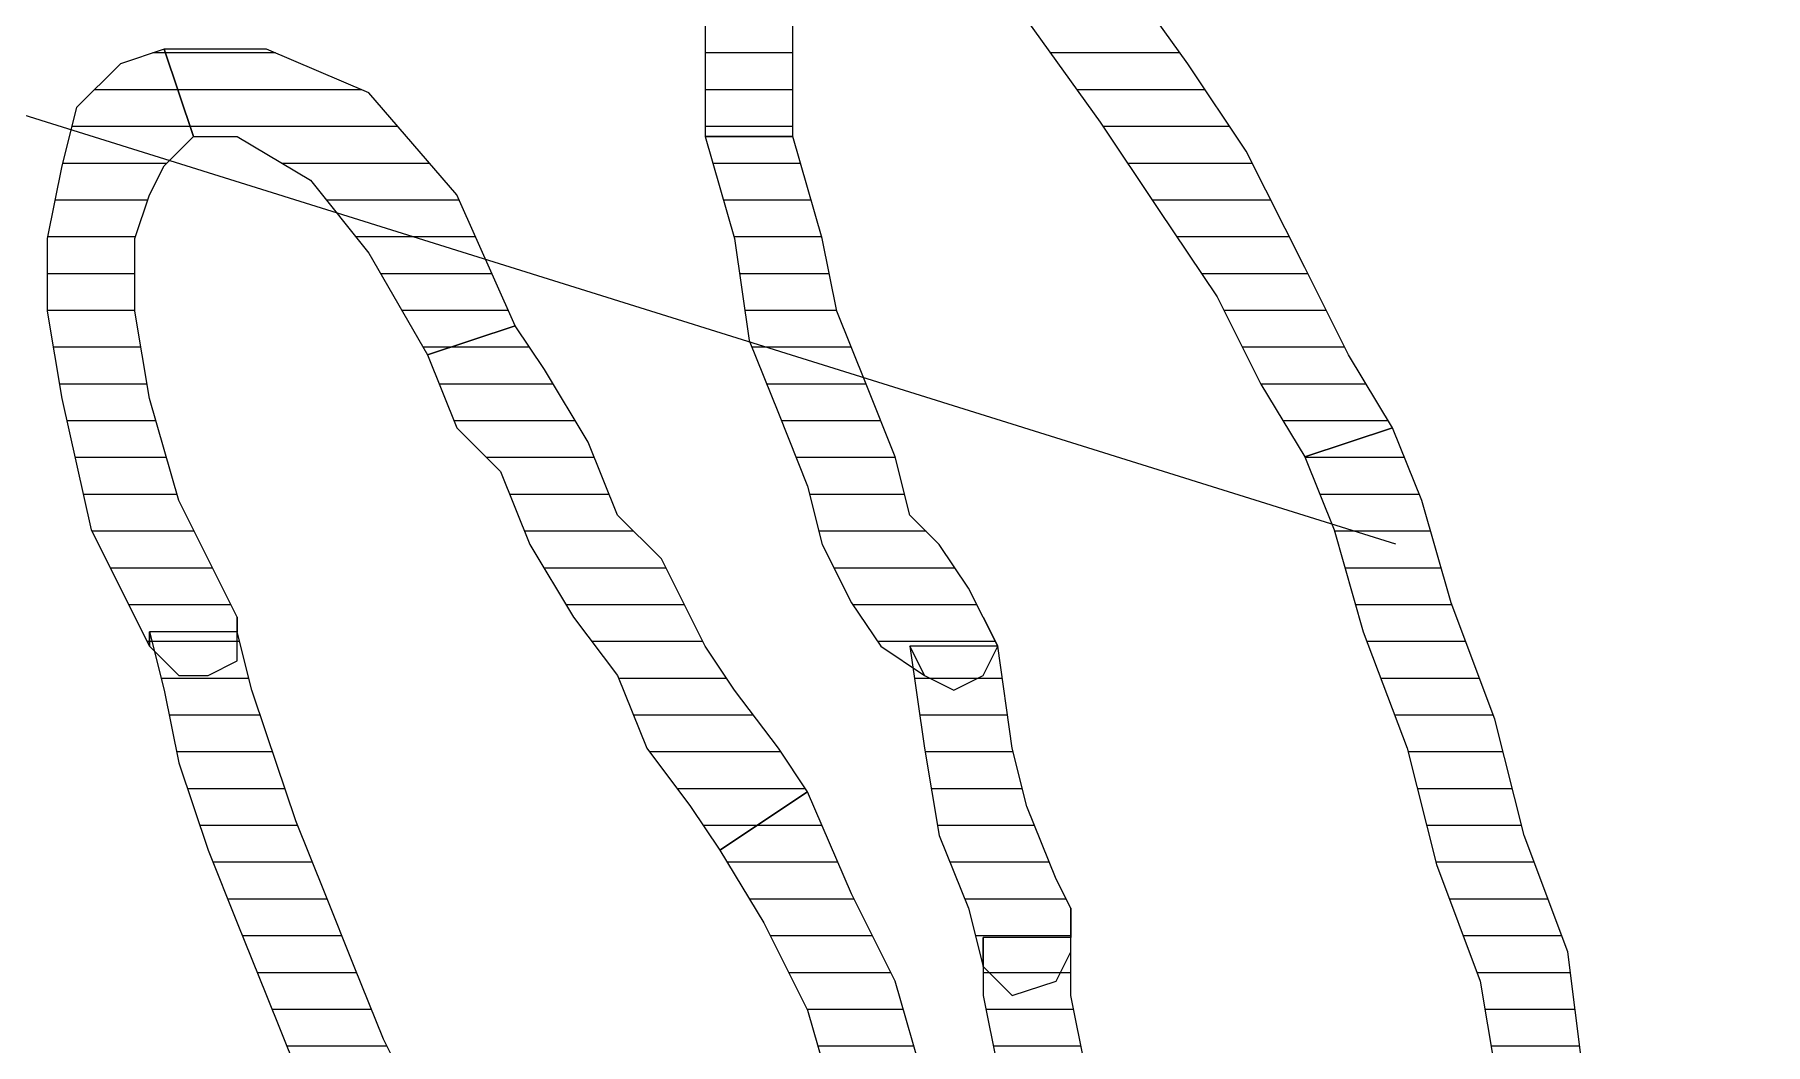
# Model space of a CAD drawing. Header units: millimetres. Extents: x 11489 to 12006, y 36725 to 37730.
# Drawn here: x 11768.48 to 11774.36, y 37626.23 to 37629.67 of the extents above; entities that cross this region are included whole.
import ezdxf

# ---------------------------------------------------------------- set-up
doc = ezdxf.new("R2010")
doc.units = ezdxf.units.MM
doc.linetypes.add('HIDDENX2', pattern=[0.75, 0.5, -0.25])
doc.layers.add('OC-Mutfak_Ekipman', color=252, linetype='Continuous')
doc.layers.add('S2000-002 Çizgi', color=7, linetype='Continuous')
pattern_1 = [(360, (-19413.11011, 29189.02214), (1e-16, 0.125), [25])]

# ---------------------------------------------------------------- blocks, each defined once
blk = doc.blocks.new('A$C0b4f8896')
at = {"ltscale": 30}
h = blk.add_hatch(dxfattribs=at)
h.set_pattern_fill('DC_LINES', color=256, scale=0.1, style=0)
h.set_pattern_definition(pattern_1)
edge = h.paths.add_edge_path(flags=0)
edge.add_line((8.991, 12.0723), (8.8917, 12.5664))
edge.add_line((8.8917, 12.5664), (8.7427, 13.0615))
edge.add_line((8.7427, 13.0615), (8.5936, 13.5068))
edge.add_line((8.5936, 13.5068), (8.395, 13.9023))
edge.add_line((8.395, 13.9023), (8.1963, 14.2988))
edge.add_line((8.1963, 14.2988), (7.9479, 14.7441))
edge.add_line((7.9479, 14.7441), (7.7492, 15.041))
edge.add_line((7.7492, 15.041), (7.6002, 15.3379))
edge.add_line((7.6002, 15.3379), (7.3021, 15.2383))
edge.add_line((7.3021, 15.2383), (7.4511, 14.9414))
edge.add_line((7.4511, 14.9414), (7.6498, 14.5459))
edge.add_line((7.6498, 14.5459), (7.8982, 14.1992))
edge.add_line((7.8982, 14.1992), (8.0969, 13.8037))
edge.add_line((8.0969, 13.8037), (8.2956, 13.4082))
edge.add_line((8.2956, 13.4082), (8.4446, 12.9629))
edge.add_line((8.4446, 12.9629), (8.5936, 12.4678))
edge.add_line((8.5936, 12.4678), (8.693, 12.0723))
h = blk.add_hatch(dxfattribs=at)
h.set_pattern_fill('DC_LINES', color=256, scale=0.1, style=0)
h.set_pattern_definition(pattern_1)
edge = h.paths.add_edge_path(flags=0)
edge.add_line((8.991, 12.0723), (8.8917, 12.5664))
edge.add_line((8.8917, 12.5664), (8.7427, 13.0615))
edge.add_line((8.7427, 13.0615), (8.5936, 13.5068))
edge.add_line((8.5936, 13.5068), (8.395, 13.9023))
edge.add_line((8.395, 13.9023), (8.1963, 14.2988))
edge.add_line((8.1963, 14.2988), (7.9479, 14.7441))
edge.add_line((7.9479, 14.7441), (7.7492, 15.041))
edge.add_line((7.7492, 15.041), (7.6002, 15.3379))
edge.add_line((7.6002, 15.3379), (7.3021, 15.2383))
edge.add_line((7.3021, 15.2383), (7.4511, 14.9414))
edge.add_line((7.4511, 14.9414), (7.6498, 14.5459))
edge.add_line((7.6498, 14.5459), (7.8982, 14.1992))
edge.add_line((7.8982, 14.1992), (8.0969, 13.8037))
edge.add_line((8.0969, 13.8037), (8.2956, 13.4082))
edge.add_line((8.2956, 13.4082), (8.4446, 12.9629))
edge.add_line((8.4446, 12.9629), (8.5936, 12.4678))
edge.add_line((8.5936, 12.4678), (8.693, 12.0723))
h = blk.add_hatch(dxfattribs=at)
h.set_pattern_fill('DC_LINES', color=256, scale=0.1, style=0)
h.set_pattern_definition(pattern_1)
edge = h.paths.add_edge_path(flags=0)
edge.add_line((4.9674, 15.0898), (4.6694, 15.0898))
edge.add_line((4.6694, 15.0898), (4.6694, 14.8428))
edge.add_line((4.6694, 14.8428), (4.7191, 14.5459))
edge.add_line((4.7191, 14.5459), (4.6694, 14.1992))
edge.add_line((4.6694, 14.1992), (4.6694, 13.9023))
edge.add_line((4.6694, 13.9023), (4.6694, 13.5566))
edge.add_line((4.6694, 13.5566), (4.7191, 13.2598))
edge.add_line((4.7191, 13.2598), (4.7687, 13.0117))
edge.add_line((4.7687, 13.0117), (4.7687, 12.8145))
edge.add_line((4.7687, 12.8145), (5.0668, 12.8145))
edge.add_line((5.0668, 12.8145), (5.0668, 13.0117))
edge.add_line((5.0668, 13.0117), (5.0171, 13.2598))
edge.add_line((5.0171, 13.2598), (5.0668, 13.5566))
edge.add_line((5.0668, 13.5566), (5.0668, 13.9023))
edge.add_line((5.0668, 13.9023), (5.0668, 14.1992))
edge.add_line((5.0668, 14.1992), (5.0171, 14.5459))
edge.add_line((5.0171, 14.5459), (4.9674, 14.8428))
edge.add_line((4.9674, 14.8428), (4.9674, 15.0898))
edge.add_line((4.9674, 15.0898), (4.6694, 15.0898))
edge.add_line((4.6694, 15.0898), (4.9674, 15.0898))
edge.add_line((4.9674, 15.0898), (4.9178, 15.1895))
edge.add_line((4.9178, 15.1895), (4.8184, 15.2383))
edge.add_line((4.8184, 15.2383), (4.7191, 15.1895))
edge.add_line((4.7191, 15.1895), (4.6694, 15.0898))
h = blk.add_hatch(dxfattribs=at)
h.set_pattern_fill('DC_LINES', color=256, scale=0.1, style=0)
h.set_pattern_definition(pattern_1)
edge = h.paths.add_edge_path(flags=0)
edge.add_line((3.9739, 11.1816), (3.8746, 11.4287))
edge.add_line((3.8746, 11.4287), (3.7753, 11.7754))
edge.add_line((3.7753, 11.7754), (3.6262, 12.1709))
edge.add_line((3.6262, 12.1709), (3.5269, 12.5664))
edge.add_line((3.5269, 12.5664), (3.3779, 12.9629))
edge.add_line((3.3779, 12.9629), (3.3282, 13.2598))
edge.add_line((3.3282, 13.2598), (3.2288, 13.5566))
edge.add_line((3.2288, 13.5566), (3.2785, 13.8037))
edge.add_line((3.2785, 13.8037), (2.8811, 13.8037))
edge.add_line((2.8811, 13.8037), (2.9308, 13.5566))
edge.add_line((2.9308, 13.5566), (3.0302, 13.2598))
edge.add_line((3.0302, 13.2598), (3.0798, 12.8633))
edge.add_line((3.0798, 12.8633), (3.2288, 12.4678))
edge.add_line((3.2288, 12.4678), (3.3282, 12.0723))
edge.add_line((3.3282, 12.0723), (3.4772, 11.6768))
edge.add_line((3.4772, 11.6768), (3.5765, 11.3301))
edge.add_line((3.5765, 11.3301), (3.6759, 11.083))
h = blk.add_hatch(dxfattribs=at)
h.set_pattern_fill('DC_LINES', color=256, scale=0.1, style=0)
h.set_pattern_definition(pattern_1)
edge = h.paths.add_edge_path(flags=0)
edge.add_line((5.9609, 12.5176), (5.812, 12.7646))
edge.add_line((5.812, 12.7646), (5.6628, 13.0615))
edge.add_line((5.6628, 13.0615), (5.5635, 13.4082))
edge.add_line((5.5635, 13.4082), (5.4642, 13.7539))
edge.add_line((5.4642, 13.7539), (5.1661, 13.6553))
edge.add_line((5.1661, 13.6553), (5.2655, 13.3086))
edge.add_line((5.2655, 13.3086), (5.3649, 12.9629))
edge.add_line((5.3649, 12.9629), (5.5139, 12.666))
edge.add_line((5.5139, 12.666), (5.6628, 12.3193))
h = blk.add_hatch(dxfattribs=at)
h.set_pattern_fill('DC_LINES', color=256, scale=0.1, style=0)
h.set_pattern_definition(pattern_1)
edge = h.paths.add_edge_path(flags=0)
edge.add_line((5.9609, 12.5176), (5.812, 12.7646))
edge.add_line((5.812, 12.7646), (5.6628, 13.0615))
edge.add_line((5.6628, 13.0615), (5.5635, 13.4082))
edge.add_line((5.5635, 13.4082), (5.4642, 13.7539))
edge.add_line((5.4642, 13.7539), (5.1661, 13.6553))
edge.add_line((5.1661, 13.6553), (5.2655, 13.3086))
edge.add_line((5.2655, 13.3086), (5.3649, 12.9629))
edge.add_line((5.3649, 12.9629), (5.5139, 12.666))
edge.add_line((5.5139, 12.666), (5.6628, 12.3193))
h = blk.add_hatch(dxfattribs=at)
h.set_pattern_fill('DC_LINES', color=256, scale=0.1, style=0)
h.set_pattern_definition(pattern_1)
edge = h.paths.add_edge_path(flags=0)
edge.add_line((6.9047, 13.5068), (7.0041, 13.3584))
edge.add_line((7.0041, 13.3584), (7.1035, 13.1602))
edge.add_line((7.1035, 13.1602), (7.2028, 12.9131))
edge.add_line((7.2028, 12.9131), (7.3021, 12.666))
edge.add_line((7.3021, 12.666), (7.4015, 12.418))
edge.add_line((7.4015, 12.418), (7.5008, 12.1221))
edge.add_line((7.5008, 12.1221), (7.5505, 11.9736))
edge.add_line((7.5505, 11.9736), (7.6002, 11.7754))
edge.add_line((7.6002, 11.7754), (7.8982, 11.7754))
edge.add_line((7.8982, 11.7754), (7.8485, 11.9736))
edge.add_line((7.8485, 11.9736), (7.7989, 12.2207))
edge.add_line((7.7989, 12.2207), (7.6995, 12.5176))
edge.add_line((7.6995, 12.5176), (7.6002, 12.7646))
edge.add_line((7.6002, 12.7646), (7.5008, 13.0117))
edge.add_line((7.5008, 13.0117), (7.4015, 13.2598))
edge.add_line((7.4015, 13.2598), (7.3021, 13.457))
edge.add_line((7.3021, 13.457), (7.2028, 13.6055))
h = blk.add_hatch(dxfattribs=at)
h.set_pattern_fill('DC_LINES', color=256, scale=0.1, style=0)
h.set_pattern_definition(pattern_1)
edge = h.paths.add_edge_path(flags=0)
edge.add_line((6.9047, 13.5068), (7.0041, 13.3584))
edge.add_line((7.0041, 13.3584), (7.1035, 13.1602))
edge.add_line((7.1035, 13.1602), (7.2028, 12.9131))
edge.add_line((7.2028, 12.9131), (7.3021, 12.666))
edge.add_line((7.3021, 12.666), (7.4015, 12.418))
edge.add_line((7.4015, 12.418), (7.5008, 12.1221))
edge.add_line((7.5008, 12.1221), (7.5505, 11.9736))
edge.add_line((7.5505, 11.9736), (7.6002, 11.7754))
edge.add_line((7.6002, 11.7754), (7.8982, 11.7754))
edge.add_line((7.8982, 11.7754), (7.8485, 11.9736))
edge.add_line((7.8485, 11.9736), (7.7989, 12.2207))
edge.add_line((7.7989, 12.2207), (7.6995, 12.5176))
edge.add_line((7.6995, 12.5176), (7.6002, 12.7646))
edge.add_line((7.6002, 12.7646), (7.5008, 13.0117))
edge.add_line((7.5008, 13.0117), (7.4015, 13.2598))
edge.add_line((7.4015, 13.2598), (7.3021, 13.457))
edge.add_line((7.3021, 13.457), (7.2028, 13.6055))
h = blk.add_hatch(dxfattribs=at)
h.set_pattern_fill('DC_LINES', color=256, scale=0.1, style=0)
h.set_pattern_definition(pattern_1)
edge = h.paths.add_edge_path(flags=0)
edge.add_line((4.7687, 12.8145), (4.7687, 12.7148))
edge.add_line((4.7687, 12.7148), (4.8184, 12.6162))
edge.add_line((4.8184, 12.6162), (4.9178, 12.3691))
edge.add_line((4.9178, 12.3691), (4.9674, 12.1709))
edge.add_line((4.9674, 12.1709), (5.0171, 11.8242))
edge.add_line((5.0171, 11.8242), (5.3151, 11.8242))
edge.add_line((5.3151, 11.8242), (5.2655, 12.1709))
edge.add_line((5.2655, 12.1709), (5.2158, 12.4678))
edge.add_line((5.2158, 12.4678), (5.1165, 12.7148))
edge.add_line((5.1165, 12.7148), (5.0668, 12.9131))
edge.add_line((5.0668, 12.9131), (5.0668, 12.8145))
edge.add_line((5.0668, 12.8145), (5.0668, 12.9131))
edge.add_line((5.0668, 12.9131), (4.9674, 13.0117))
edge.add_line((4.9674, 13.0117), (4.8184, 12.9629))
edge.add_line((4.8184, 12.9629), (4.7687, 12.8633))
edge.add_line((4.7687, 12.8633), (4.7687, 12.7148))
h = blk.add_hatch(dxfattribs=at)
h.set_pattern_fill('DC_LINES', color=256, scale=0.1, style=0)
h.set_pattern_definition(pattern_1)
edge = h.paths.add_edge_path(flags=0)
edge.add_line((6.9544, 10.835), (6.855, 11.083))
edge.add_line((6.855, 11.083), (6.706, 11.2314))
edge.add_line((6.706, 11.2314), (6.6067, 11.4785))
edge.add_line((6.6067, 11.4785), (6.4576, 11.7256))
edge.add_line((6.4576, 11.7256), (6.3087, 11.9238))
edge.add_line((6.3087, 11.9238), (6.2093, 12.1709))
edge.add_line((6.2093, 12.1709), (6.0602, 12.3691))
edge.add_line((6.0602, 12.3691), (5.9609, 12.5176))
edge.add_line((5.9609, 12.5176), (5.6628, 12.3193))
edge.add_line((5.6628, 12.3193), (5.7622, 12.1709))
edge.add_line((5.7622, 12.1709), (5.9112, 11.9736))
edge.add_line((5.9112, 11.9736), (6.0106, 11.8242))
edge.add_line((6.0106, 11.8242), (6.1596, 11.5283))
edge.add_line((6.1596, 11.5283), (6.3087, 11.3799))
edge.add_line((6.3087, 11.3799), (6.408, 11.1318))
edge.add_line((6.408, 11.1318), (6.557, 10.8848))
edge.add_line((6.557, 10.8848), (6.6564, 10.7363))
h = blk.add_hatch(dxfattribs=at)
h.set_pattern_fill('DC_LINES', color=256, scale=0.1, style=0)
h.set_pattern_definition(pattern_1)
edge = h.paths.add_edge_path(flags=0)
edge.add_line((6.9544, 10.835), (6.855, 11.083))
edge.add_line((6.855, 11.083), (6.706, 11.2314))
edge.add_line((6.706, 11.2314), (6.6067, 11.4785))
edge.add_line((6.6067, 11.4785), (6.4576, 11.7256))
edge.add_line((6.4576, 11.7256), (6.3087, 11.9238))
edge.add_line((6.3087, 11.9238), (6.2093, 12.1709))
edge.add_line((6.2093, 12.1709), (6.0602, 12.3691))
edge.add_line((6.0602, 12.3691), (5.9609, 12.5176))
edge.add_line((5.9609, 12.5176), (5.6628, 12.3193))
edge.add_line((5.6628, 12.3193), (5.7622, 12.1709))
edge.add_line((5.7622, 12.1709), (5.9112, 11.9736))
edge.add_line((5.9112, 11.9736), (6.0106, 11.8242))
edge.add_line((6.0106, 11.8242), (6.1596, 11.5283))
edge.add_line((6.1596, 11.5283), (6.3087, 11.3799))
edge.add_line((6.3087, 11.3799), (6.408, 11.1318))
edge.add_line((6.408, 11.1318), (6.557, 10.8848))
edge.add_line((6.557, 10.8848), (6.6564, 10.7363))
h = blk.add_hatch(dxfattribs=at)
h.set_pattern_fill('DC_LINES', color=256, scale=0.1, style=0)
h.set_pattern_definition(pattern_1)
edge = h.paths.add_edge_path(flags=0)
edge.add_line((5.0171, 11.8242), (5.0668, 11.7256))
edge.add_line((5.0668, 11.7256), (5.1165, 11.627))
edge.add_line((5.1165, 11.627), (5.2158, 11.4785))
edge.add_line((5.2158, 11.4785), (5.3151, 11.3799))
edge.add_line((5.3151, 11.3799), (5.3649, 11.1816))
edge.add_line((5.3649, 11.1816), (5.4642, 10.9346))
edge.add_line((5.4642, 10.9346), (5.5635, 10.6865))
edge.add_line((5.5635, 10.6865), (5.6132, 10.4395))
edge.add_line((5.6132, 10.4395), (5.7125, 10.0928))
edge.add_line((5.7125, 10.0928), (6.0106, 10.0928))
edge.add_line((6.0106, 10.0928), (5.9112, 10.4395))
edge.add_line((5.9112, 10.4395), (5.8616, 10.7861))
edge.add_line((5.8616, 10.7861), (5.7622, 11.0332))
edge.add_line((5.7622, 11.0332), (5.6628, 11.2803))
edge.add_line((5.6628, 11.2803), (5.6132, 11.4785))
edge.add_line((5.6132, 11.4785), (5.5139, 11.6768))
edge.add_line((5.5139, 11.6768), (5.4145, 11.8242))
edge.add_line((5.4145, 11.8242), (5.2655, 11.9238))
edge.add_line((5.2655, 11.9238), (5.3151, 11.8242))
edge.add_line((5.3151, 11.8242), (5.2655, 11.9238))
edge.add_line((5.2655, 11.9238), (5.1661, 11.9736))
edge.add_line((5.1661, 11.9736), (5.0668, 11.9238))
edge.add_line((5.0668, 11.9238), (5.0171, 11.8242))
edge.add_line((5.0171, 11.8242), (5.0668, 11.7256))
h = blk.add_hatch(dxfattribs=at)
h.set_pattern_fill('DC_LINES', color=256, scale=0.1, style=0)
h.set_pattern_definition(pattern_1)
edge = h.paths.add_edge_path(flags=0)
edge.add_line((7.6002, 11.7754), (7.6002, 11.7256))
edge.add_line((7.6002, 11.7256), (7.7989, 11.3301))
edge.add_line((7.7989, 11.3301), (7.8982, 10.9834))
edge.add_line((7.8982, 10.9834), (7.9479, 10.6865))
edge.add_line((7.9479, 10.6865), (7.9479, 10.4395))
edge.add_line((7.9479, 10.4395), (7.8982, 10.291))
edge.add_line((7.8982, 10.291), (7.8485, 10.1924))
edge.add_line((7.8485, 10.1924), (7.7989, 10.1426))
edge.add_line((7.7989, 10.1426), (7.7492, 10.0928))
edge.add_line((7.7492, 10.0928), (7.8485, 9.7959))
edge.add_line((7.8485, 9.7959), (7.9975, 9.8457))
edge.add_line((7.9975, 9.8457), (8.1466, 9.9941))
edge.add_line((8.1466, 9.9941), (8.1963, 10.1924))
edge.add_line((8.1963, 10.1924), (8.2459, 10.4395))
edge.add_line((8.2459, 10.4395), (8.2459, 10.6865))
edge.add_line((8.2459, 10.6865), (8.1963, 10.9834))
edge.add_line((8.1963, 10.9834), (8.0969, 11.4287))
edge.add_line((8.0969, 11.4287), (7.8982, 11.8242))
edge.add_line((7.8982, 11.8242), (7.8982, 11.7754))
edge.add_line((7.8982, 11.7754), (7.8982, 11.8242))
edge.add_line((7.8982, 11.8242), (7.7989, 11.9238))
edge.add_line((7.7989, 11.9238), (7.6995, 11.9238))
edge.add_line((7.6995, 11.9238), (7.6002, 11.874))
edge.add_line((7.6002, 11.874), (7.6002, 11.7256))
h = blk.add_hatch(dxfattribs=at)
h.set_pattern_fill('DC_LINES', color=256, scale=0.1, style=0)
h.set_pattern_definition(pattern_1)
edge = h.paths.add_edge_path(flags=0)
edge.add_line((7.6002, 11.7754), (7.6002, 11.7256))
edge.add_line((7.6002, 11.7256), (7.7989, 11.3301))
edge.add_line((7.7989, 11.3301), (7.8982, 10.9834))
edge.add_line((7.8982, 10.9834), (7.9479, 10.6865))
edge.add_line((7.9479, 10.6865), (7.9479, 10.4395))
edge.add_line((7.9479, 10.4395), (7.8982, 10.291))
edge.add_line((7.8982, 10.291), (7.8485, 10.1924))
edge.add_line((7.8485, 10.1924), (7.7989, 10.1426))
edge.add_line((7.7989, 10.1426), (7.7492, 10.0928))
edge.add_line((7.7492, 10.0928), (7.8485, 9.7959))
edge.add_line((7.8485, 9.7959), (7.9975, 9.8457))
edge.add_line((7.9975, 9.8457), (8.1466, 9.9941))
edge.add_line((8.1466, 9.9941), (8.1963, 10.1924))
edge.add_line((8.1963, 10.1924), (8.2459, 10.4395))
edge.add_line((8.2459, 10.4395), (8.2459, 10.6865))
edge.add_line((8.2459, 10.6865), (8.1963, 10.9834))
edge.add_line((8.1963, 10.9834), (8.0969, 11.4287))
edge.add_line((8.0969, 11.4287), (7.8982, 11.8242))
edge.add_line((7.8982, 11.8242), (7.8982, 11.7754))
edge.add_line((7.8982, 11.7754), (7.8982, 11.8242))
edge.add_line((7.8982, 11.8242), (7.7989, 11.9238))
edge.add_line((7.7989, 11.9238), (7.6995, 11.9238))
edge.add_line((7.6995, 11.9238), (7.6002, 11.874))
edge.add_line((7.6002, 11.874), (7.6002, 11.7256))
h = blk.add_hatch(dxfattribs=at)
h.set_pattern_fill('DC_LINES', color=256, scale=0.1, style=0)
h.set_pattern_definition(pattern_1)
edge = h.paths.add_edge_path(flags=0)
edge.add_line((5.3649, 9.1035), (5.3649, 9.0537))
edge.add_line((5.3649, 9.0537), (5.2655, 9.2021))
edge.add_line((5.2655, 9.2021), (5.1165, 9.4502))
edge.add_line((5.1165, 9.4502), (4.9178, 9.6973))
edge.add_line((4.9178, 9.6973), (4.6694, 10.0439))
edge.add_line((4.6694, 10.0439), (4.4707, 10.3408))
edge.add_line((4.4707, 10.3408), (4.272, 10.6377))
edge.add_line((4.272, 10.6377), (4.1229, 10.9346))
edge.add_line((4.1229, 10.9346), (3.9739, 11.1816))
edge.add_line((3.9739, 11.1816), (3.6759, 11.083))
edge.add_line((3.6759, 11.083), (3.825, 10.835))
edge.add_line((3.825, 10.835), (3.9739, 10.5381))
edge.add_line((3.9739, 10.5381), (4.1726, 10.1426))
edge.add_line((4.1726, 10.1426), (4.3713, 9.8457))
edge.add_line((4.3713, 9.8457), (4.6197, 9.499))
edge.add_line((4.6197, 9.499), (4.8184, 9.252))
edge.add_line((4.8184, 9.252), (4.9674, 9.0049))
edge.add_line((4.9674, 9.0049), (5.1661, 8.8564))
edge.add_line((5.1661, 8.8564), (5.1661, 8.8066))
h = blk.add_hatch(dxfattribs=at)
h.set_pattern_fill('DC_LINES', color=256, scale=0.1, style=0)
h.set_pattern_definition(pattern_1)
edge = h.paths.add_edge_path(flags=0)
edge.add_line((7.7492, 10.0928), (7.6002, 10.0928))
edge.add_line((7.6002, 10.0928), (7.3518, 10.2412))
edge.add_line((7.3518, 10.2412), (7.1531, 10.4893))
edge.add_line((7.1531, 10.4893), (6.9544, 10.835))
edge.add_line((6.9544, 10.835), (6.6564, 10.7363))
edge.add_line((6.6564, 10.7363), (6.855, 10.291))
edge.add_line((6.855, 10.291), (7.1531, 9.9443))
edge.add_line((7.1531, 9.9443), (7.5008, 9.7959))
edge.add_line((7.5008, 9.7959), (7.8485, 9.7959))
h = blk.add_hatch(dxfattribs=at)
h.set_pattern_fill('DC_LINES', color=256, scale=0.1, style=0)
h.set_pattern_definition(pattern_1)
edge = h.paths.add_edge_path(flags=0)
edge.add_line((7.7492, 10.0928), (7.6002, 10.0928))
edge.add_line((7.6002, 10.0928), (7.3518, 10.2412))
edge.add_line((7.3518, 10.2412), (7.1531, 10.4893))
edge.add_line((7.1531, 10.4893), (6.9544, 10.835))
edge.add_line((6.9544, 10.835), (6.6564, 10.7363))
edge.add_line((6.6564, 10.7363), (6.855, 10.291))
edge.add_line((6.855, 10.291), (7.1531, 9.9443))
edge.add_line((7.1531, 9.9443), (7.5008, 9.7959))
edge.add_line((7.5008, 9.7959), (7.8485, 9.7959))
h = blk.add_hatch(dxfattribs=at)
h.set_pattern_fill('DC_LINES', color=256, scale=0.1, style=0)
h.set_pattern_definition(pattern_1)
edge = h.paths.add_edge_path(flags=0)
edge.add_line((5.7125, 10.0928), (5.7125, 9.499))
edge.add_line((5.7125, 9.499), (5.5635, 9.2021))
edge.add_line((5.5635, 9.2021), (5.4642, 9.0537))
edge.add_line((5.4642, 9.0537), (5.3649, 9.1035))
edge.add_line((5.3649, 9.1035), (5.1661, 8.8066))
edge.add_line((5.1661, 8.8066), (5.5635, 8.7578))
edge.add_line((5.5635, 8.7578), (5.8616, 9.0049))
edge.add_line((5.8616, 9.0049), (6.0106, 9.499))
edge.add_line((6.0106, 9.499), (6.0106, 10.0928))
for p, q in [((5.6628, 13.0615), (5.5635, 13.4082)), ((5.6628, 13.0615), (5.5635, 13.4082)), ((7.0041, 13.3584), (7.1035, 13.1602)), ((7.0041, 13.3584), (7.1035, 13.1602)), ((5.2655, 13.3086), (5.3649, 12.9629)), ((5.2655, 13.3086), (5.3649, 12.9629)), ((3.0302, 13.2598), (3.0798, 12.8633)), ((3.3779, 12.9629), (3.3282, 13.2598)), ((4.7191, 13.2598), (4.7687, 13.0117)), ((5.0668, 13.0117), (5.0171, 13.2598)), ((7.5008, 13.0117), (7.4015, 13.2598)), ((7.5008, 13.0117), (7.4015, 13.2598)), ((7.1035, 13.1602), (7.2028, 12.9131)), ((7.1035, 13.1602), (7.2028, 12.9131)), ((5.812, 12.7646), (5.6628, 13.0615)), ((5.812, 12.7646), (5.6628, 13.0615)), ((4.7687, 13.0117), (4.7687, 12.8145)), ((4.9674, 13.0117), (4.8184, 12.9629)), ((5.0668, 12.9131), (4.9674, 13.0117)), ((5.0668, 12.8145), (5.0668, 13.0117)), ((7.6002, 12.7646), (7.5008, 13.0117)), ((7.6002, 12.7646), (7.5008, 13.0117)), ((3.5269, 12.5664), (3.3779, 12.9629)), ((4.8184, 12.9629), (4.7687, 12.8633)), ((5.3649, 12.9629), (5.5139, 12.666)), ((5.3649, 12.9629), (5.5139, 12.666)), ((5.1165, 12.7148), (5.0668, 12.9131)), ((5.0668, 12.9131), (5.0668, 12.8145)), ((5.0668, 12.8145), (5.0668, 12.9131)), ((7.2028, 12.9131), (7.3021, 12.666)), ((7.2028, 12.9131), (7.3021, 12.666)), ((3.0798, 12.8633), (3.2288, 12.4678)), ((4.7687, 12.8633), (4.7687, 12.7148)), ((4.7687, 12.8145), (4.7687, 12.7148)), ((4.7687, 12.7148), (4.7687, 12.8145)), ((4.7687, 12.8145), (4.7687, 12.8145)), ((4.7687, 12.8145), (5.0668, 12.8145)), ((5.9609, 12.5176), (5.812, 12.7646)), ((5.9609, 12.5176), (5.812, 12.7646)), ((7.6995, 12.5176), (7.6002, 12.7646)), ((7.6995, 12.5176), (7.6002, 12.7646)), ((4.7687, 12.7148), (4.8184, 12.6162)), ((5.2158, 12.4678), (5.1165, 12.7148)), ((5.5139, 12.666), (5.6628, 12.3193)), ((5.5139, 12.666), (5.6628, 12.3193)), ((7.3021, 12.666), (7.4015, 12.418)), ((7.3021, 12.666), (7.4015, 12.418)), ((4.8184, 12.6162), (4.9178, 12.3691)), ((3.6262, 12.1709), (3.5269, 12.5664)), ((3.2288, 12.4678), (3.3282, 12.0723)), ((5.2655, 12.1709), (5.2158, 12.4678)), ((5.6628, 12.3193), (5.9609, 12.5176)), ((5.6628, 12.3193), (5.9609, 12.5176)), ((5.9609, 12.5176), (5.6628, 12.3193)), ((5.9609, 12.5176), (5.6628, 12.3193)), ((5.9609, 12.5176), (5.9609, 12.5176)), ((5.9609, 12.5176), (5.9609, 12.5176)), ((5.9609, 12.5176), (5.9609, 12.5176)), ((5.9609, 12.5176), (5.9609, 12.5176)), ((6.0602, 12.3691), (5.9609, 12.5176)), ((6.0602, 12.3691), (5.9609, 12.5176)), ((7.7989, 12.2207), (7.6995, 12.5176)), ((7.7989, 12.2207), (7.6995, 12.5176)), ((7.4015, 12.418), (7.5008, 12.1221)), ((7.4015, 12.418), (7.5008, 12.1221)), ((4.9178, 12.3691), (4.9674, 12.1709)), ((6.2093, 12.1709), (6.0602, 12.3691)), ((6.2093, 12.1709), (6.0602, 12.3691)), ((5.6628, 12.3193), (5.6628, 12.3193)), ((5.6628, 12.3193), (5.6628, 12.3193)), ((5.6628, 12.3193), (5.7622, 12.1709)), ((5.6628, 12.3193), (5.7622, 12.1709)), ((3.7753, 11.7754), (3.6262, 12.1709)), ((4.9674, 12.1709), (5.0171, 11.8242)), ((5.3151, 11.8242), (5.2655, 12.1709)), ((5.7622, 12.1709), (5.9112, 11.9736)), ((5.7622, 12.1709), (5.9112, 11.9736)), ((6.3087, 11.9238), (6.2093, 12.1709)), ((6.3087, 11.9238), (6.2093, 12.1709)), ((7.8485, 11.9736), (7.7989, 12.2207)), ((7.8485, 11.9736), (7.7989, 12.2207)), ((7.5008, 12.1221), (7.5505, 11.9736)), ((7.5008, 12.1221), (7.5505, 11.9736)), ((3.3282, 12.0723), (3.4772, 11.6768)), ((5.1661, 11.9736), (5.0668, 11.9238)), ((5.2655, 11.9238), (5.1661, 11.9736)), ((5.9112, 11.9736), (6.0106, 11.8242)), ((5.9112, 11.9736), (6.0106, 11.8242)), ((7.5505, 11.9736), (7.6002, 11.7754)), ((7.5505, 11.9736), (7.6002, 11.7754)), ((7.8982, 11.7754), (7.8485, 11.9736)), ((7.8982, 11.7754), (7.8485, 11.9736)), ((5.0668, 11.9238), (5.0171, 11.8242)), ((5.4145, 11.8242), (5.2655, 11.9238)), ((5.2655, 11.9238), (5.3151, 11.8242)), ((5.3151, 11.8242), (5.2655, 11.9238)), ((6.4576, 11.7256), (6.3087, 11.9238)), ((6.4576, 11.7256), (6.3087, 11.9238)), ((7.6995, 11.9238), (7.6002, 11.874)), ((7.6995, 11.9238), (7.6002, 11.874)), ((7.7989, 11.9238), (7.6995, 11.9238)), ((7.7989, 11.9238), (7.6995, 11.9238)), ((7.8982, 11.8242), (7.7989, 11.9238)), ((7.8982, 11.8242), (7.7989, 11.9238)), ((5.0171, 11.8242), (5.0668, 11.7256)), ((5.0171, 11.8242), (5.0668, 11.7256)), ((5.0668, 11.7256), (5.0171, 11.8242)), ((5.0171, 11.8242), (5.0171, 11.8242)), ((5.0171, 11.8242), (5.3151, 11.8242)), ((5.5139, 11.6768), (5.4145, 11.8242)), ((6.0106, 11.8242), (6.1596, 11.5283)), ((6.0106, 11.8242), (6.1596, 11.5283)), ((7.6002, 11.874), (7.6002, 11.7256)), ((7.6002, 11.874), (7.6002, 11.7256)), ((8.0969, 11.4287), (7.8982, 11.8242)), ((7.8982, 11.8242), (7.8982, 11.7754)), ((7.8982, 11.7754), (7.8982, 11.8242)), ((8.0969, 11.4287), (7.8982, 11.8242)), ((7.8982, 11.8242), (7.8982, 11.7754)), ((7.8982, 11.7754), (7.8982, 11.8242)), ((3.8746, 11.4287), (3.7753, 11.7754)), ((7.6002, 11.7754), (7.6002, 11.7256)), ((7.6002, 11.7256), (7.6002, 11.7754)), ((7.6002, 11.7754), (7.6002, 11.7754)), ((7.6002, 11.7754), (7.8982, 11.7754)), ((7.6002, 11.7754), (7.6002, 11.7256)), ((7.6002, 11.7256), (7.6002, 11.7754)), ((7.6002, 11.7754), (7.6002, 11.7754)), ((7.6002, 11.7754), (7.8982, 11.7754)), ((5.0668, 11.7256), (5.1165, 11.627)), ((6.6067, 11.4785), (6.4576, 11.7256)), ((6.6067, 11.4785), (6.4576, 11.7256)), ((7.6002, 11.7256), (7.7989, 11.3301)), ((7.6002, 11.7256), (7.7989, 11.3301)), ((3.4772, 11.6768), (3.5765, 11.3301)), ((5.6132, 11.4785), (5.5139, 11.6768)), ((5.1165, 11.627), (5.2158, 11.4785)), ((6.1596, 11.5283), (6.3087, 11.3799)), ((6.1596, 11.5283), (6.3087, 11.3799)), ((5.2158, 11.4785), (5.3151, 11.3799)), ((5.6628, 11.2803), (5.6132, 11.4785)), ((6.706, 11.2314), (6.6067, 11.4785)), ((6.706, 11.2314), (6.6067, 11.4785)), ((3.9739, 11.1816), (3.8746, 11.4287)), ((8.1963, 10.9834), (8.0969, 11.4287)), ((8.1963, 10.9834), (8.0969, 11.4287)), ((5.3151, 11.3799), (5.3649, 11.1816)), ((6.3087, 11.3799), (6.408, 11.1318)), ((6.3087, 11.3799), (6.408, 11.1318)), ((3.5765, 11.3301), (3.6759, 11.083)), ((7.7989, 11.3301), (7.8982, 10.9834)), ((7.7989, 11.3301), (7.8982, 10.9834)), ((5.7622, 11.0332), (5.6628, 11.2803)), ((6.855, 11.083), (6.706, 11.2314)), ((6.855, 11.083), (6.706, 11.2314)), ((3.6759, 11.083), (3.9739, 11.1816)), ((3.9739, 11.1816), (3.6759, 11.083)), ((3.9739, 11.1816), (3.9739, 11.1816)), ((3.9739, 11.1816), (3.9739, 11.1816)), ((4.1229, 10.9346), (3.9739, 11.1816)), ((5.3649, 11.1816), (5.4642, 10.9346)), ((6.408, 11.1318), (6.557, 10.8848)), ((6.408, 11.1318), (6.557, 10.8848)), ((3.6759, 11.083), (3.6759, 11.083)), ((3.6759, 11.083), (3.825, 10.835)), ((6.9544, 10.835), (6.855, 11.083)), ((6.9544, 10.835), (6.855, 11.083)), ((5.8616, 10.7861), (5.7622, 11.0332)), ((7.8982, 10.9834), (7.9479, 10.6865)), ((7.8982, 10.9834), (7.9479, 10.6865)), ((8.2459, 10.6865), (8.1963, 10.9834)), ((8.2459, 10.6865), (8.1963, 10.9834)), ((4.272, 10.6377), (4.1229, 10.9346)), ((5.4642, 10.9346), (5.5635, 10.6865)), ((6.557, 10.8848), (6.6564, 10.7363)), ((6.557, 10.8848), (6.6564, 10.7363)), ((3.825, 10.835), (3.9739, 10.5381)), ((6.6564, 10.7363), (6.9544, 10.835)), ((6.6564, 10.7363), (6.9544, 10.835)), ((6.9544, 10.835), (6.6564, 10.7363)), ((6.9544, 10.835), (6.6564, 10.7363)), ((6.9544, 10.835), (6.9544, 10.835)), ((6.9544, 10.835), (6.9544, 10.835)), ((6.9544, 10.835), (6.9544, 10.835)), ((6.9544, 10.835), (6.9544, 10.835)), ((7.1531, 10.4893), (6.9544, 10.835)), ((7.1531, 10.4893), (6.9544, 10.835)), ((5.9112, 10.4395), (5.8616, 10.7861)), ((6.6564, 10.7363), (6.6564, 10.7363)), ((6.6564, 10.7363), (6.6564, 10.7363)), ((6.6564, 10.7363), (6.855, 10.291)), ((6.6564, 10.7363), (6.855, 10.291)), ((5.5635, 10.6865), (5.6132, 10.4395)), ((7.9479, 10.6865), (7.9479, 10.4395)), ((7.9479, 10.6865), (7.9479, 10.4395)), ((8.2459, 10.4395), (8.2459, 10.6865)), ((8.2459, 10.4395), (8.2459, 10.6865)), ((4.4707, 10.3408), (4.272, 10.6377)), ((3.9739, 10.5381), (4.1726, 10.1426)), ((7.3518, 10.2412), (7.1531, 10.4893)), ((7.3518, 10.2412), (7.1531, 10.4893)), ((5.6132, 10.4395), (5.7125, 10.0928)), ((6.0106, 10.0928), (5.9112, 10.4395)), ((7.9479, 10.4395), (7.8982, 10.291)), ((7.9479, 10.4395), (7.8982, 10.291)), ((8.1963, 10.1924), (8.2459, 10.4395)), ((8.1963, 10.1924), (8.2459, 10.4395)), ((4.6694, 10.0439), (4.4707, 10.3408)), ((6.855, 10.291), (7.1531, 9.9443)), ((6.855, 10.291), (7.1531, 9.9443)), ((7.8982, 10.291), (7.8485, 10.1924)), ((7.8982, 10.291), (7.8485, 10.1924)), ((7.6002, 10.0928), (7.3518, 10.2412)), ((7.6002, 10.0928), (7.3518, 10.2412)), ((7.8485, 10.1924), (7.7989, 10.1426)), ((7.8485, 10.1924), (7.7989, 10.1426)), ((8.1466, 9.9941), (8.1963, 10.1924)), ((8.1466, 9.9941), (8.1963, 10.1924)), ((4.1726, 10.1426), (4.3713, 9.8457)), ((7.7989, 10.1426), (7.7492, 10.0928)), ((7.7989, 10.1426), (7.7492, 10.0928)), ((5.7125, 10.0928), (6.0106, 10.0928)), ((5.7125, 10.0928), (5.7125, 10.0928)), ((5.7125, 10.0928), (5.7125, 9.499)), ((6.0106, 10.0928), (5.7125, 10.0928)), ((5.7125, 10.0928), (5.7125, 10.0928)), ((6.0106, 9.499), (6.0106, 10.0928)), ((6.0106, 10.0928), (6.0106, 10.0928)), ((7.7492, 10.0928), (7.6002, 10.0928)), ((7.7492, 10.0928), (7.6002, 10.0928)), ((7.7492, 10.0928), (7.7492, 10.0928)), ((7.8485, 9.7959), (7.7492, 10.0928)), ((7.7492, 10.0928), (7.7492, 10.0928)), ((7.7492, 10.0928), (7.8485, 9.7959)), ((7.7492, 10.0928), (7.7492, 10.0928)), ((7.8485, 9.7959), (7.7492, 10.0928)), ((7.7492, 10.0928), (7.7492, 10.0928)), ((7.7492, 10.0928), (7.8485, 9.7959)), ((4.9178, 9.6973), (4.6694, 10.0439)), ((7.1531, 9.9443), (7.5008, 9.7959)), ((7.1531, 9.9443), (7.5008, 9.7959)), ((7.9975, 9.8457), (8.1466, 9.9941)), ((7.9975, 9.8457), (8.1466, 9.9941)), ((4.3713, 9.8457), (4.6197, 9.499)), ((7.8485, 9.7959), (7.9975, 9.8457)), ((7.8485, 9.7959), (7.9975, 9.8457)), ((7.5008, 9.7959), (7.8485, 9.7959)), ((7.5008, 9.7959), (7.8485, 9.7959)), ((7.8485, 9.7959), (7.8485, 9.7959)), ((7.8485, 9.7959), (7.8485, 9.7959))]:
    blk.add_line(p, q, dxfattribs=at)

msp = doc.modelspace()

# ---------------------------------------------------------------- linework, layer by layer
at = {"layer": 'S2000-002 Çizgi', "linetype": 'HIDDENX2', "ltscale": 11}
msp.add_line((11883.3396, 37593.4499), (11509.3396, 37710.4499), dxfattribs=at)

# ---------------------------------------------------------------- block references
at = {"layer": 'OC-Mutfak_Ekipman', "linetype": 'Continuous', "rotation": 180}
msp.add_blockref('A$C0b4f8896', (11776.7726, 37639.4119), dxfattribs=at)

doc.saveas('drawing.dxf')
